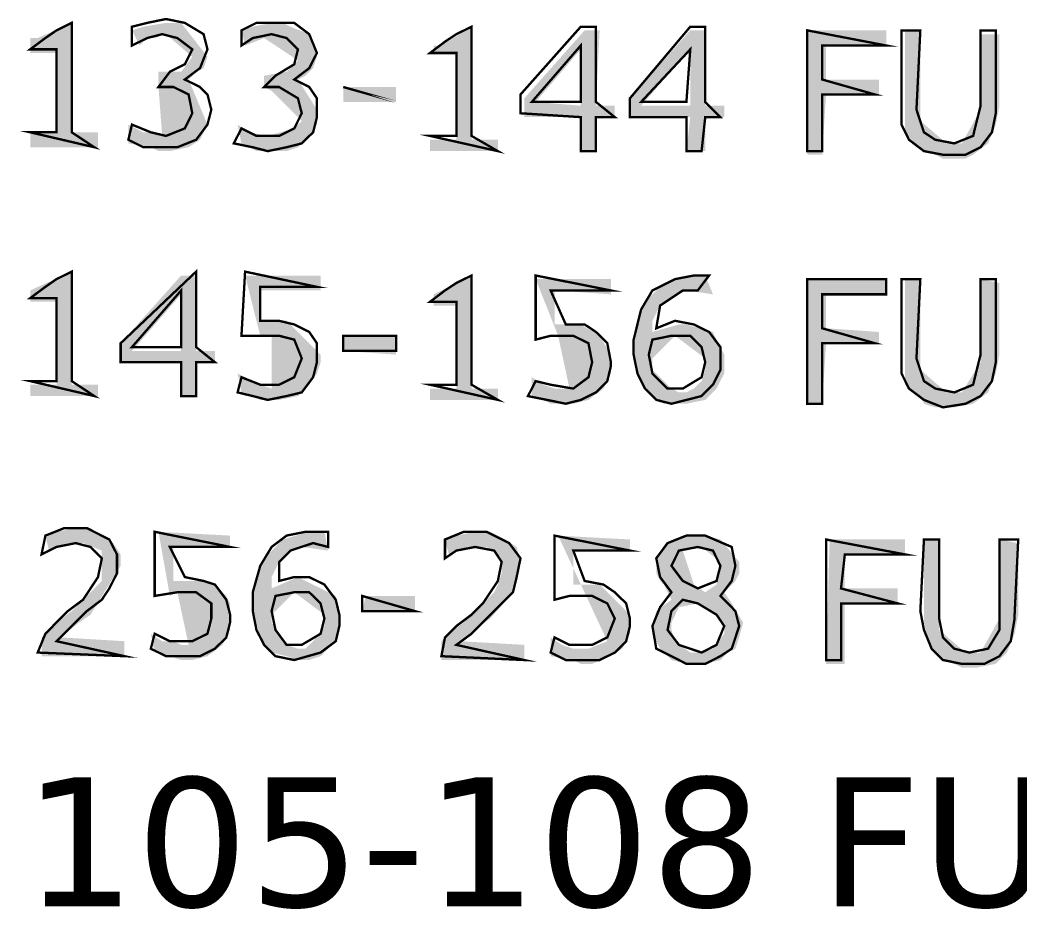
# Model space of a CAD drawing. Header units: millimetres. Extents: x 688550 to 690417, y 7458888 to 7459543.
# Drawn here: x 690294.77 to 690314.41, y 7459172.92 to 7459190.39 of the extents above; entities that cross this region are included whole.
import ezdxf
from ezdxf.enums import TextEntityAlignment as Align

# ---------------------------------------------------------------- set-up
doc = ezdxf.new("R2010")
doc.units = ezdxf.units.MM
doc.header["$LTSCALE"] = 3
doc.header["$MEASUREMENT"] = 0
doc.layers.add('H', color=7, linetype='Continuous')
doc.layers.add('P', color=7, linetype='Continuous')
doc.layers.add('Texto_Cabos', color=1, linetype='Continuous', lineweight=20)
doc.styles.add('siredit', font='verdana.ttf')

msp = doc.modelspace()

# ---------------------------------------------------------------- hatches: boundary and pattern name
at = {"layer": 'H', "linetype": 'Continuous'}
for points in [[(690296.302, 7459187.891), (690294.97, 7459187.891), (690294.97, 7459188.185), (690295.487, 7459188.185), (690295.487, 7459189.743), (690294.97, 7459189.743), (690294.97, 7459190.037), (690295.117, 7459190.037), (690295.785, 7459190.335), (690295.785, 7459188.185), (690296.302, 7459188.185), (690296.302, 7459187.891)], [(690297.49, 7459187.815), (690297.339, 7459187.891), (690296.898, 7459187.967), (690296.898, 7459188.336), (690297.192, 7459188.185), (690297.339, 7459188.185), (690297.562, 7459188.114), (690297.49, 7459189.075), (690297.49, 7459189.374), (690297.713, 7459189.374), (690297.935, 7459189.374), (690298.154, 7459189.668), (690297.637, 7459190.113), (690297.415, 7459190.037), (690297.268, 7459190.037), (690297.121, 7459189.89), (690296.969, 7459190.188), (690297.192, 7459190.26), (690297.637, 7459190.335), (690297.784, 7459190.335), (690297.935, 7459190.335), (690298.452, 7459189.668), (690298.376, 7459189.445), (690298.229, 7459189.374), (690298.082, 7459189.222), (690298.452, 7459188.336), (690298.305, 7459188.038), (690298.082, 7459187.891), (690297.713, 7459187.815), (690297.49, 7459187.815)], [(690299.636, 7459187.815), (690299.414, 7459187.815), (690299.12, 7459187.967), (690299.044, 7459188.336), (690299.267, 7459188.185), (690299.636, 7459188.114), (690300.157, 7459188.261), (690300.304, 7459188.408), (690299.712, 7459189), (690299.565, 7459189.075), (690299.565, 7459189.298), (690300.006, 7459189.374), (690300.229, 7459189.596), (690299.565, 7459190.037), (690299.191, 7459189.89), (690299.12, 7459190.188), (690299.342, 7459190.26), (690299.712, 7459190.335), (690299.935, 7459190.335), (690300.082, 7459190.26), (690300.451, 7459190.113), (690300.602, 7459189.668), (690300.527, 7459189.445), (690300.38, 7459189.298), (690300.229, 7459189.222), (690300.602, 7459188.63), (690300.602, 7459188.483), (690300.602, 7459188.336), (690300.527, 7459188.185), (690300.229, 7459187.891), (690300.006, 7459187.815), (690299.859, 7459187.815), (690299.636, 7459187.815)], [(690304.156, 7459187.815), (690302.824, 7459187.815), (690302.824, 7459188.038), (690303.341, 7459188.038), (690303.341, 7459189.743), (690302.896, 7459189.743), (690302.896, 7459189.89), (690303.047, 7459189.89), (690303.639, 7459190.26), (690303.639, 7459188.038), (690304.156, 7459188.038), (690304.156, 7459187.815)], [(690305.785, 7459187.815), (690305.785, 7459188.483), (690304.676, 7459188.483), (690304.676, 7459188.853), (690304.899, 7459188.781), (690305.785, 7459188.706), (690305.785, 7459189.815), (690304.899, 7459188.781), (690304.676, 7459188.853), (690305.861, 7459190.188), (690306.155, 7459190.188), (690306.083, 7459188.706), (690306.453, 7459188.706), (690306.453, 7459188.483), (690306.083, 7459188.483), (690306.083, 7459187.815), (690305.785, 7459187.815)], [(690307.86, 7459187.815), (690307.936, 7459188.483), (690306.751, 7459188.483), (690306.751, 7459188.853), (690306.97, 7459188.706), (690307.936, 7459188.706), (690307.936, 7459189.815), (690306.97, 7459188.706), (690306.751, 7459188.853), (690307.936, 7459190.188), (690308.23, 7459190.188), (690308.23, 7459188.706), (690308.603, 7459188.706), (690308.603, 7459188.483), (690308.23, 7459188.483), (690308.23, 7459187.815), (690307.86, 7459187.815)], [(690310.233, 7459187.744), (690310.233, 7459190.188), (690311.787, 7459190.188), (690311.787, 7459189.89), (690310.603, 7459189.89), (690310.603, 7459189.222), (690311.64, 7459189.222), (690311.64, 7459188.928), (690310.603, 7459188.928), (690310.527, 7459187.744), (690310.233, 7459187.744)], [(690312.9, 7459187.668), (690312.749, 7459187.744), (690312.526, 7459187.815), (690312.455, 7459187.891), (690312.304, 7459187.967), (690312.157, 7459188.185), (690312.157, 7459188.336), (690312.157, 7459188.559), (690312.157, 7459190.188), (690312.455, 7459190.188), (690312.455, 7459188.706), (690312.455, 7459188.408), (690312.971, 7459187.967), (690313.27, 7459187.967), (690313.639, 7459188.63), (690313.639, 7459190.113), (690314.009, 7459190.113), (690314.009, 7459188.706), (690313.937, 7459188.336), (690313.786, 7459187.967), (690313.492, 7459187.744), (690313.341, 7459187.668), (690313.123, 7459187.668), (690312.9, 7459187.668)], [(690301.119, 7459188.781), (690301.119, 7459189.075), (690302.156, 7459189.075), (690302.156, 7459188.781), (690301.119, 7459188.781)], [(690296.302, 7459183.002), (690294.97, 7459183.002), (690294.97, 7459183.225), (690295.487, 7459183.225), (690295.487, 7459184.854), (690294.97, 7459184.854), (690294.97, 7459185.077), (690295.785, 7459185.447), (690295.785, 7459183.225), (690296.302, 7459183.225), (690296.302, 7459183.002)], [(690297.935, 7459183.002), (690297.935, 7459183.666), (690296.747, 7459183.666), (690296.747, 7459184.04), (690296.969, 7459183.888), (690297.935, 7459183.888), (690297.935, 7459185.001), (690296.969, 7459183.888), (690296.747, 7459184.04), (690297.935, 7459185.371), (690298.229, 7459185.371), (690298.229, 7459183.888), (690298.599, 7459183.888), (690298.599, 7459183.666), (690298.229, 7459183.666), (690298.229, 7459183.002), (690297.935, 7459183.002)], [(690299.636, 7459182.927), (690299.489, 7459182.927), (690299.12, 7459183.074), (690299.044, 7459183.447), (690299.342, 7459183.296), (690299.489, 7459183.225), (690299.712, 7459183.149), (690299.712, 7459184.187), (690299.489, 7459184.187), (690299.191, 7459185.371), (690300.674, 7459185.371), (690300.674, 7459185.077), (690299.489, 7459185.077), (690299.489, 7459184.481), (690299.859, 7459184.481), (690300.006, 7459184.481), (690300.674, 7459183.817), (690300.674, 7459183.666), (690300.602, 7459183.447), (690300.451, 7459183.225), (690300.304, 7459183.074), (690300.229, 7459183.002), (690299.859, 7459182.927), (690299.636, 7459182.927)], [(690304.156, 7459182.927), (690302.824, 7459182.927), (690302.824, 7459183.149), (690303.341, 7459183.149), (690303.341, 7459184.779), (690302.896, 7459184.779), (690302.896, 7459185.001), (690303.639, 7459185.371), (690303.639, 7459183.149), (690304.156, 7459183.149), (690304.156, 7459182.927)], [(690305.416, 7459182.851), (690305.193, 7459182.851), (690305.046, 7459182.927), (690304.823, 7459183.002), (690304.823, 7459183.372), (690305.046, 7459183.225), (690305.269, 7459183.149), (690305.416, 7459183.149), (690305.563, 7459183.149), (690305.34, 7459184.187), (690304.899, 7459185.3), (690306.377, 7459185.3), (690306.377, 7459185.001), (690305.269, 7459185.077), (690305.269, 7459184.409), (690305.638, 7459184.409), (690305.785, 7459184.409), (690306.155, 7459184.187), (690306.377, 7459183.817), (690306.377, 7459183.594), (690306.377, 7459183.447), (690306.306, 7459183.296), (690306.23, 7459183.149), (690305.936, 7459182.927), (690305.638, 7459182.851), (690305.416, 7459182.851)], [(690307.713, 7459182.851), (690307.713, 7459183.074), (690307.86, 7459183.074), (690308.007, 7459183.149), (690308.158, 7459183.296), (690308.23, 7459183.519), (690308.23, 7459183.741), (690307.637, 7459184.187), (690307.192, 7459183.741), (690307.192, 7459183.519), (690307.566, 7459183.149), (690307.713, 7459183.074), (690307.713, 7459182.851), (690307.415, 7459182.851), (690307.192, 7459183.002), (690307.045, 7459183.149), (690306.97, 7459183.296), (690306.898, 7459183.519), (690306.823, 7459183.817), (690306.823, 7459184.111), (690306.898, 7459184.409), (690307.045, 7459184.854), (690307.415, 7459185.224), (690307.86, 7459185.371), (690308.23, 7459185.371), (690308.381, 7459185.001), (690307.86, 7459185.077), (690307.566, 7459184.926), (690307.343, 7459184.779), (690307.192, 7459184.481), (690307.192, 7459184.262), (690307.713, 7459184.409), (690307.86, 7459184.409), (690308.381, 7459184.262), (690308.452, 7459184.111), (690308.528, 7459183.964), (690308.603, 7459183.817), (690308.603, 7459183.447), (690308.452, 7459183.149), (690308.23, 7459182.927), (690307.86, 7459182.851), (690307.713, 7459182.851)], [(690310.233, 7459182.851), (690310.233, 7459185.3), (690311.787, 7459185.3), (690311.787, 7459185.001), (690310.603, 7459185.001), (690310.603, 7459184.334), (690311.64, 7459184.262), (690311.64, 7459184.04), (690310.603, 7459184.04), (690310.527, 7459182.851), (690310.233, 7459182.851)], [(690312.9, 7459182.78), (690312.749, 7459182.78), (690312.526, 7459182.851), (690312.455, 7459183.002), (690312.157, 7459183.225), (690312.157, 7459183.666), (690312.157, 7459183.817), (690312.157, 7459185.3), (690312.455, 7459185.3), (690312.455, 7459183.817), (690312.455, 7459183.519), (690312.971, 7459183.074), (690313.123, 7459183.074), (690313.27, 7459183.074), (690313.639, 7459183.666), (690313.639, 7459185.3), (690314.009, 7459185.224), (690314.009, 7459183.817), (690313.937, 7459183.447), (690313.786, 7459183.074), (690313.492, 7459182.851), (690313.123, 7459182.78), (690312.9, 7459182.78)], [(690302.156, 7459183.817), (690301.119, 7459183.888), (690301.119, 7459184.187), (690302.156, 7459184.187), (690302.156, 7459183.817)], [(690296.822, 7459177.891), (690295.193, 7459177.891), (690295.193, 7459178.26), (690295.487, 7459178.554), (690295.785, 7459178.777), (690296.008, 7459179), (690296.23, 7459179.222), (690296.377, 7459179.369), (690296.377, 7459179.592), (690296.377, 7459179.814), (690296.377, 7459179.966), (690296.008, 7459180.113), (690295.861, 7459180.113), (690295.709, 7459180.113), (690295.34, 7459179.966), (690295.268, 7459180.26), (690295.487, 7459180.335), (690295.861, 7459180.407), (690296.155, 7459180.407), (690296.377, 7459180.26), (690296.6, 7459180.113), (690296.747, 7459179.89), (690296.747, 7459179.667), (690296.155, 7459178.706), (690295.932, 7459178.554), (690295.562, 7459178.26), (690296.822, 7459178.185), (690296.822, 7459177.891)], [(690297.935, 7459177.815), (690297.713, 7459177.891), (690297.415, 7459177.962), (690297.339, 7459178.332), (690297.562, 7459178.185), (690297.784, 7459178.185), (690297.935, 7459178.113), (690298.082, 7459178.113), (690297.86, 7459179.147), (690297.713, 7459179.075), (690297.49, 7459180.335), (690298.897, 7459180.26), (690298.897, 7459180.037), (690297.784, 7459180.037), (690297.784, 7459179.369), (690298.154, 7459179.369), (690298.305, 7459179.369), (690298.452, 7459179.369), (690298.599, 7459179.298), (690298.822, 7459179.075), (690298.897, 7459178.928), (690298.897, 7459178.777), (690298.897, 7459178.554), (690298.897, 7459178.407), (690298.822, 7459178.26), (690298.75, 7459178.113), (690298.452, 7459177.891), (690298.154, 7459177.815), (690297.935, 7459177.815)], [(690300.451, 7459177.815), (690300.229, 7459177.815), (690300.229, 7459178.038), (690300.38, 7459178.038), (690300.527, 7459178.185), (690300.749, 7459178.483), (690300.749, 7459178.706), (690300.157, 7459179.147), (690299.712, 7459178.706), (690299.712, 7459178.554), (690300.006, 7459178.113), (690300.229, 7459178.038), (690300.229, 7459177.815), (690300.006, 7459177.891), (690299.712, 7459177.962), (690299.489, 7459178.26), (690299.342, 7459178.777), (690299.342, 7459179.075), (690299.414, 7459179.369), (690299.565, 7459179.814), (690299.935, 7459180.184), (690300.451, 7459180.335), (690300.602, 7459180.335), (690300.749, 7459180.335), (690300.821, 7459179.966), (690300.304, 7459180.037), (690300.082, 7459179.966), (690299.859, 7459179.743), (690299.712, 7459179.445), (690299.712, 7459179.222), (690300.229, 7459179.445), (690300.972, 7459179.075), (690301.043, 7459178.777), (690301.043, 7459178.483), (690300.972, 7459178.185), (690300.821, 7459178.038), (690300.674, 7459177.891), (690300.451, 7459177.815)], [(690304.676, 7459177.815), (690303.047, 7459177.815), (690303.047, 7459178.185), (690303.269, 7459178.407), (690303.488, 7459178.554), (690303.639, 7459178.706), (690303.862, 7459178.928), (690304.084, 7459179.147), (690304.156, 7459179.298), (690304.231, 7459179.52), (690304.231, 7459179.743), (690304.156, 7459179.89), (690303.933, 7459180.037), (690303.71, 7459180.037), (690303.563, 7459180.037), (690303.194, 7459179.89), (690303.118, 7459180.184), (690303.341, 7459180.26), (690303.71, 7459180.335), (690304.009, 7459180.335), (690304.303, 7459180.184), (690304.525, 7459180.037), (690304.601, 7459179.743), (690304.454, 7459179.147), (690304.009, 7459178.63), (690303.786, 7459178.483), (690303.416, 7459178.185), (690304.676, 7459178.113), (690304.676, 7459177.815)], [(690305.785, 7459177.74), (690305.638, 7459177.815), (690305.193, 7459177.891), (690305.193, 7459178.26), (690305.416, 7459178.113), (690305.638, 7459178.038), (690305.785, 7459178.038), (690305.936, 7459178.038), (690306.306, 7459178.185), (690305.34, 7459180.26), (690306.751, 7459180.184), (690306.751, 7459179.966), (690305.638, 7459179.966), (690305.638, 7459179.298), (690306.008, 7459179.298), (690306.155, 7459179.298), (690306.751, 7459178.706), (690306.751, 7459178.483), (690306.751, 7459178.332), (690306.676, 7459178.185), (690306.6, 7459178.038), (690306.377, 7459177.891), (690306.008, 7459177.74), (690305.785, 7459177.74)], [(690307.86, 7459177.74), (690307.566, 7459177.815), (690307.343, 7459178.038), (690307.192, 7459178.332), (690307.192, 7459178.483), (690307.268, 7459178.777), (690307.566, 7459179), (690307.713, 7459178.853), (690307.566, 7459178.554), (690307.566, 7459178.407), (690307.637, 7459178.185), (690307.936, 7459177.962), (690308.083, 7459177.962), (690308.158, 7459177.962), (690308.381, 7459178.038), (690308.603, 7459178.332), (690308.603, 7459178.483), (690308.381, 7459178.777), (690308.083, 7459178.928), (690307.713, 7459178.853), (690307.566, 7459179), (690307.415, 7459179.298), (690307.343, 7459179.369), (690307.268, 7459179.52), (690307.268, 7459179.743), (690307.415, 7459180.037), (690307.637, 7459180.184), (690307.936, 7459180.26), (690308.23, 7459180.26), (690308.528, 7459180.184), (690308.897, 7459179.743), (690308.897, 7459179.52), (690308.822, 7459179.369), (690308.603, 7459179.147), (690308.452, 7459179.298), (690308.528, 7459179.743), (690308.158, 7459180.037), (690308.007, 7459180.037), (690307.789, 7459179.966), (690308.007, 7459179.298), (690308.23, 7459179.147), (690308.23, 7459179.147), (690308.452, 7459179.298), (690308.603, 7459179.147), (690308.75, 7459178.928), (690308.973, 7459178.554), (690308.897, 7459178.26), (690308.822, 7459178.038), (690308.675, 7459177.962), (690308.528, 7459177.815), (690308.23, 7459177.74), (690307.86, 7459177.74)], [(690310.603, 7459177.74), (690310.674, 7459180.184), (690312.157, 7459180.184), (690312.157, 7459179.89), (690310.972, 7459179.89), (690310.972, 7459179.222), (690312.01, 7459179.222), (690312.01, 7459178.928), (690310.972, 7459178.928), (690310.972, 7459177.74), (690310.603, 7459177.74)], [(690313.27, 7459177.668), (690313.123, 7459177.74), (690312.9, 7459177.815), (690312.824, 7459177.891), (690312.602, 7459178.185), (690312.526, 7459178.554), (690312.526, 7459178.706), (690312.526, 7459180.184), (690312.824, 7459180.184), (690312.824, 7459178.706), (690312.824, 7459178.407), (690313.341, 7459177.962), (690313.492, 7459177.962), (690313.639, 7459177.962), (690314.009, 7459178.63), (690314.009, 7459180.184), (690314.378, 7459180.113), (690314.378, 7459178.706), (690314.307, 7459178.332), (690314.156, 7459177.962), (690313.937, 7459177.74), (690313.564, 7459177.668), (690313.27, 7459177.668)], [(690302.526, 7459178.777), (690301.489, 7459178.777), (690301.564, 7459179.075), (690302.526, 7459179.075), (690302.526, 7459178.777)]]:
    msp.add_hatch(color=256, dxfattribs=at).paths.add_polyline_path(points)

# ---------------------------------------------------------------- linework, layer by layer
at = {"layer": 'P', "const_width": 0.0462}
for points in [[(690296.23, 7459187.891), (690295.785, 7459188.185), (690295.785, 7459190.335), (690295.487, 7459190.188), (690295.268, 7459190.037), (690294.97, 7459189.815), (690295.487, 7459189.815), (690295.487, 7459188.185), (690294.97, 7459188.185), (690296.23, 7459187.891), (690296.23, 7459187.891)], [(690298.305, 7459189.075), (690298.007, 7459189.222), (690298.305, 7459189.445), (690298.452, 7459189.815), (690298.376, 7459190.113), (690298.007, 7459190.335), (690297.637, 7459190.411), (690297.268, 7459190.335), (690296.969, 7459190.26), (690296.969, 7459189.89), (690297.268, 7459190.037), (690297.562, 7459190.113), (690297.86, 7459190.037), (690298.154, 7459189.815), (690298.007, 7459189.521), (690297.713, 7459189.374), (690297.49, 7459189.075), (690297.784, 7459189.075), (690298.082, 7459188.928), (690298.154, 7459188.559), (690298.007, 7459188.261), (690297.637, 7459188.114), (690297.339, 7459188.185), (690296.969, 7459188.336), (690296.898, 7459188.038), (690297.192, 7459187.891), (690297.49, 7459187.891), (690297.86, 7459187.891), (690298.229, 7459188.038), (690298.452, 7459188.336), (690298.528, 7459188.63), (690298.452, 7459188.928), (690298.305, 7459189.075), (690298.305, 7459189.075)], [(690300.451, 7459189.075), (690300.157, 7459189.222), (690300.451, 7459189.445), (690300.602, 7459189.743), (690300.451, 7459190.113), (690300.157, 7459190.335), (690299.788, 7459190.335), (690299.414, 7459190.335), (690299.12, 7459190.188), (690299.12, 7459189.89), (690299.342, 7459190.037), (690299.712, 7459190.113), (690300.006, 7459190.037), (690300.229, 7459189.815), (690300.157, 7459189.521), (690299.788, 7459189.298), (690299.565, 7459189.075), (690299.859, 7459189.075), (690300.229, 7459188.853), (690300.304, 7459188.559), (690300.157, 7459188.261), (690299.859, 7459188.114), (690299.414, 7459188.114), (690299.12, 7459188.261), (690298.969, 7459187.967), (690299.342, 7459187.891), (690299.636, 7459187.815), (690300.006, 7459187.891), (690300.304, 7459187.967), (690300.527, 7459188.185), (690300.602, 7459188.483), (690300.602, 7459188.853), (690300.451, 7459189.075), (690300.451, 7459189.075)], [(690304.156, 7459187.815), (690303.639, 7459188.114), (690303.639, 7459190.26), (690303.341, 7459190.113), (690303.118, 7459189.966), (690302.824, 7459189.743), (690303.341, 7459189.743), (690303.341, 7459188.114), (690302.824, 7459188.114), (690304.156, 7459187.815), (690304.156, 7459187.815)], [(690306.453, 7459188.483), (690306.083, 7459188.781), (690306.083, 7459190.26), (690305.785, 7459190.26), (690304.601, 7459188.928), (690304.601, 7459188.559), (690305.785, 7459188.483), (690305.785, 7459187.815), (690306.083, 7459187.815), (690306.083, 7459188.483), (690306.453, 7459188.483), (690306.453, 7459188.483)], [(690308.528, 7459188.483), (690308.23, 7459188.781), (690308.23, 7459190.26), (690307.936, 7459190.26), (690306.751, 7459188.853), (690306.751, 7459188.483), (690307.86, 7459188.483), (690307.86, 7459187.815), (690308.158, 7459187.815), (690308.23, 7459188.483), (690308.528, 7459188.483), (690308.528, 7459188.483)], [(690311.787, 7459189.89), (690310.233, 7459190.188), (690310.233, 7459187.815), (690310.527, 7459187.815), (690310.527, 7459188.928), (690311.564, 7459188.928), (690310.527, 7459189.222), (690310.527, 7459189.89), (690311.787, 7459189.89), (690311.787, 7459189.89)], [(690313.937, 7459188.706), (690313.937, 7459190.188), (690313.639, 7459190.188), (690313.639, 7459188.706), (690313.564, 7459188.408), (690313.492, 7459188.114), (690313.123, 7459187.967), (690312.749, 7459188.038), (690312.526, 7459188.185), (690312.379, 7459188.63), (690312.455, 7459190.188), (690312.085, 7459190.188), (690312.085, 7459188.706), (690312.085, 7459188.336), (690312.232, 7459188.038), (690312.526, 7459187.815), (690312.9, 7459187.744), (690313.341, 7459187.744), (690313.639, 7459187.891), (690313.862, 7459188.185), (690313.937, 7459188.559), (690313.937, 7459188.706), (690313.937, 7459188.706)], [(690305.785, 7459188.781), (690304.823, 7459188.781), (690305.785, 7459189.89), (690305.785, 7459188.781), (690305.785, 7459188.781)], [(690307.86, 7459188.781), (690306.97, 7459188.781), (690307.936, 7459189.815), (690307.86, 7459188.781), (690307.86, 7459188.781)], [(690302.156, 7459188.781), (690301.119, 7459189.075), (690302.156, 7459188.781), (690302.156, 7459188.781)], [(690296.23, 7459183.002), (690295.785, 7459183.296), (690295.785, 7459185.447), (690295.487, 7459185.3), (690295.268, 7459185.148), (690294.97, 7459184.926), (690295.487, 7459184.926), (690295.487, 7459183.296), (690294.97, 7459183.296), (690296.23, 7459183.002), (690296.23, 7459183.002)], [(690298.599, 7459183.666), (690298.229, 7459183.964), (690298.229, 7459185.447), (690296.747, 7459184.04), (690296.747, 7459183.666), (690297.935, 7459183.666), (690297.935, 7459183.002), (690298.229, 7459183.002), (690298.229, 7459183.666), (690298.599, 7459183.666), (690298.599, 7459183.666)], [(690300.602, 7459183.741), (690300.602, 7459184.04), (690300.451, 7459184.262), (690300.157, 7459184.409), (690299.859, 7459184.481), (690299.489, 7459184.481), (690299.489, 7459185.148), (690300.602, 7459185.148), (690299.191, 7459185.447), (690299.12, 7459184.187), (690299.414, 7459184.187), (690299.859, 7459184.187), (690300.157, 7459184.111), (690300.304, 7459183.741), (690300.157, 7459183.372), (690299.859, 7459183.225), (690299.489, 7459183.225), (690299.12, 7459183.372), (690299.044, 7459183.074), (690299.342, 7459183.002), (690299.636, 7459182.927), (690300.006, 7459183.002), (690300.304, 7459183.074), (690300.527, 7459183.372), (690300.602, 7459183.666), (690300.602, 7459183.741), (690300.602, 7459183.741)], [(690304.156, 7459182.927), (690303.639, 7459183.225), (690303.639, 7459185.371), (690303.341, 7459185.224), (690303.118, 7459185.077), (690302.824, 7459184.854), (690303.341, 7459184.854), (690303.341, 7459183.225), (690302.824, 7459183.225), (690304.156, 7459182.927), (690304.156, 7459182.927)], [(690306.377, 7459183.666), (690306.306, 7459184.04), (690306.083, 7459184.262), (690305.861, 7459184.409), (690305.491, 7459184.409), (690305.193, 7459185.077), (690306.377, 7459185.077), (690304.899, 7459185.371), (690304.899, 7459184.111), (690305.193, 7459184.187), (690305.638, 7459184.187), (690305.936, 7459184.04), (690306.008, 7459183.666), (690305.936, 7459183.372), (690305.638, 7459183.149), (690305.193, 7459183.225), (690304.899, 7459183.296), (690304.748, 7459183.002), (690305.122, 7459182.927), (690305.491, 7459182.851), (690305.785, 7459182.927), (690306.083, 7459183.074), (690306.306, 7459183.296), (690306.377, 7459183.594), (690306.377, 7459183.666), (690306.377, 7459183.666)], [(690308.528, 7459183.666), (690308.528, 7459183.964), (690308.305, 7459184.262), (690308.007, 7459184.409), (690307.637, 7459184.481), (690307.268, 7459184.334), (690307.343, 7459184.779), (690307.789, 7459185.077), (690308.083, 7459185.077), (690308.305, 7459185.371), (690308.007, 7459185.371), (690307.637, 7459185.3), (690307.192, 7459185.077), (690306.97, 7459184.703), (690306.823, 7459184.111), (690306.823, 7459183.817), (690306.898, 7459183.447), (690307.045, 7459183.149), (690307.268, 7459182.927), (690307.566, 7459182.851), (690308.158, 7459183.002), (690308.381, 7459183.225), (690308.528, 7459183.519), (690308.528, 7459183.666), (690308.528, 7459183.666)], [(690311.787, 7459185.001), (690311.787, 7459185.3), (690310.233, 7459185.3), (690310.233, 7459182.851), (690310.527, 7459182.851), (690310.527, 7459184.04), (690311.564, 7459184.04), (690310.527, 7459184.334), (690310.527, 7459185.001), (690311.787, 7459185.001), (690311.787, 7459185.001)], [(690313.937, 7459183.817), (690313.937, 7459185.3), (690313.639, 7459185.3), (690313.639, 7459183.817), (690313.564, 7459183.519), (690313.492, 7459183.225), (690313.123, 7459183.074), (690312.749, 7459183.149), (690312.526, 7459183.296), (690312.379, 7459183.741), (690312.455, 7459185.3), (690312.085, 7459185.3), (690312.085, 7459183.817), (690312.085, 7459183.447), (690312.232, 7459183.149), (690312.526, 7459182.927), (690312.9, 7459182.78), (690313.341, 7459182.851), (690313.639, 7459183.002), (690313.862, 7459183.296), (690313.937, 7459183.666), (690313.937, 7459183.817), (690313.937, 7459183.817)], [(690297.935, 7459183.964), (690296.969, 7459183.964), (690297.935, 7459185.077), (690297.935, 7459183.964), (690297.935, 7459183.964)], [(690302.156, 7459183.888), (690302.156, 7459184.187), (690301.119, 7459184.187), (690301.119, 7459183.888), (690302.156, 7459183.888), (690302.156, 7459183.888)], [(690308.23, 7459183.666), (690308.158, 7459183.372), (690307.789, 7459183.149), (690307.49, 7459183.149), (690307.192, 7459183.447), (690307.121, 7459183.817), (690307.192, 7459184.111), (690307.566, 7459184.187), (690307.936, 7459184.187), (690308.158, 7459183.964), (690308.23, 7459183.666), (690308.23, 7459183.666)], [(690296.822, 7459177.891), (690295.487, 7459178.185), (690295.709, 7459178.407), (690296.083, 7459178.777), (690296.377, 7459179), (690296.524, 7459179.222), (690296.675, 7459179.52), (690296.675, 7459179.89), (690296.524, 7459180.184), (690296.083, 7459180.407), (690295.638, 7459180.407), (690295.268, 7459180.26), (690295.193, 7459179.89), (690295.487, 7459180.037), (690295.861, 7459180.113), (690296.155, 7459180.037), (690296.377, 7459179.814), (690296.302, 7459179.445), (690296.008, 7459179), (690295.709, 7459178.777), (690295.487, 7459178.554), (690295.268, 7459178.332), (690295.117, 7459177.962), (690296.822, 7459177.891), (690296.822, 7459177.891)], [(690298.897, 7459178.706), (690298.822, 7459179), (690298.599, 7459179.298), (690298.376, 7459179.369), (690298.007, 7459179.445), (690297.713, 7459180.037), (690298.897, 7459180.037), (690297.415, 7459180.335), (690297.415, 7459179.075), (690297.86, 7459179.147), (690298.229, 7459179.147), (690298.528, 7459178.928), (690298.528, 7459178.63), (690298.452, 7459178.332), (690298.154, 7459178.185), (690297.713, 7459178.185), (690297.415, 7459178.332), (690297.339, 7459178.038), (690297.637, 7459177.891), (690298.007, 7459177.891), (690298.305, 7459177.891), (690298.599, 7459178.038), (690298.822, 7459178.26), (690298.897, 7459178.554), (690298.897, 7459178.706), (690298.897, 7459178.706)], [(690301.043, 7459178.706), (690300.972, 7459179), (690300.749, 7459179.298), (690300.451, 7459179.445), (690300.157, 7459179.445), (690299.859, 7459179.369), (690299.859, 7459179.743), (690300.082, 7459179.966), (690300.527, 7459180.113), (690300.821, 7459180.037), (690300.821, 7459180.335), (690300.38, 7459180.335), (690300.006, 7459180.26), (690299.712, 7459180.037), (690299.489, 7459179.667), (690299.342, 7459179.147), (690299.342, 7459178.777), (690299.414, 7459178.407), (690299.565, 7459178.113), (690299.788, 7459177.891), (690300.157, 7459177.815), (690300.674, 7459177.962), (690300.972, 7459178.185), (690301.043, 7459178.483), (690301.043, 7459178.706), (690301.043, 7459178.706)], [(690304.676, 7459177.815), (690303.341, 7459178.113), (690303.639, 7459178.332), (690304.009, 7459178.706), (690304.231, 7459178.928), (690304.454, 7459179.147), (690304.525, 7459179.445), (690304.601, 7459179.814), (690304.378, 7459180.113), (690303.933, 7459180.335), (690303.488, 7459180.335), (690303.118, 7459180.184), (690303.118, 7459179.814), (690303.341, 7459179.966), (690303.71, 7459180.037), (690304.084, 7459179.966), (690304.231, 7459179.743), (690304.156, 7459179.369), (690303.862, 7459178.928), (690303.639, 7459178.706), (690303.341, 7459178.483), (690303.118, 7459178.26), (690303.047, 7459177.891), (690304.676, 7459177.815), (690304.676, 7459177.815)], [(690306.751, 7459178.63), (690306.676, 7459178.928), (690306.453, 7459179.147), (690306.23, 7459179.298), (690305.861, 7459179.369), (690305.638, 7459179.966), (690306.751, 7459179.966), (690305.269, 7459180.26), (690305.269, 7459179), (690305.563, 7459179.075), (690306.008, 7459179.075), (690306.306, 7459178.928), (690306.453, 7459178.63), (690306.306, 7459178.26), (690306.008, 7459178.113), (690305.563, 7459178.113), (690305.269, 7459178.26), (690305.193, 7459177.962), (690305.491, 7459177.815), (690305.861, 7459177.815), (690306.155, 7459177.815), (690306.453, 7459177.962), (690306.676, 7459178.185), (690306.751, 7459178.483), (690306.751, 7459178.63), (690306.751, 7459178.63)], [(690308.897, 7459178.483), (690308.822, 7459178.777), (690308.528, 7459179.075), (690308.75, 7459179.369), (690308.822, 7459179.667), (690308.75, 7459180.037), (690308.23, 7459180.26), (690307.86, 7459180.26), (690307.49, 7459180.113), (690307.268, 7459179.814), (690307.343, 7459179.445), (690307.566, 7459179.147), (690307.343, 7459178.853), (690307.192, 7459178.483), (690307.268, 7459178.038), (690307.566, 7459177.891), (690307.86, 7459177.74), (690308.23, 7459177.74), (690308.528, 7459177.891), (690308.75, 7459178.038), (690308.897, 7459178.483), (690308.897, 7459178.483)], [(690312.157, 7459179.89), (690310.603, 7459180.184), (690310.603, 7459177.815), (690310.897, 7459177.815), (690310.897, 7459178.928), (690312.01, 7459178.928), (690310.897, 7459179.222), (690310.972, 7459179.89), (690312.157, 7459179.89), (690312.157, 7459179.89)], [(690314.307, 7459178.706), (690314.378, 7459180.184), (690314.009, 7459180.184), (690314.009, 7459178.706), (690314.009, 7459178.407), (690313.786, 7459178.038), (690313.417, 7459177.962), (690313.123, 7459178.038), (690312.9, 7459178.26), (690312.824, 7459178.63), (690312.824, 7459180.184), (690312.526, 7459180.184), (690312.455, 7459178.777), (690312.526, 7459178.407), (690312.677, 7459178.038), (690312.9, 7459177.815), (690313.27, 7459177.74), (690313.715, 7459177.74), (690314.009, 7459177.891), (690314.231, 7459178.185), (690314.307, 7459178.63), (690314.307, 7459178.706), (690314.307, 7459178.706)], [(690308.528, 7459179.667), (690308.452, 7459179.369), (690308.083, 7459179.222), (690307.789, 7459179.369), (690307.566, 7459179.667), (690307.713, 7459179.966), (690308.083, 7459180.037), (690308.381, 7459179.966), (690308.528, 7459179.667), (690308.528, 7459179.667)], [(690300.749, 7459178.63), (690300.674, 7459178.332), (690300.304, 7459178.113), (690300.006, 7459178.113), (690299.788, 7459178.407), (690299.712, 7459178.777), (690299.788, 7459179.075), (690300.157, 7459179.147), (690300.451, 7459179.147), (690300.674, 7459178.928), (690300.749, 7459178.63), (690300.749, 7459178.63)], [(690302.526, 7459178.777), (690301.489, 7459179.075), (690301.489, 7459178.777), (690302.526, 7459178.777), (690302.526, 7459178.777)], [(690308.603, 7459178.483), (690308.452, 7459178.113), (690308.158, 7459177.962), (690307.713, 7459178.113), (690307.49, 7459178.407), (690307.566, 7459178.777), (690307.789, 7459179), (690308.083, 7459178.928), (690308.452, 7459178.706), (690308.603, 7459178.483), (690308.603, 7459178.483)]]:
    msp.add_lwpolyline(points, dxfattribs=at)

# ---------------------------------------------------------------- texts
at = {"layer": 'Texto_Cabos', "linetype": 'Continuous', "style": 'siredit'}
msp.add_text('105-108 FUSÃO 52-55', height=2.535, dxfattribs=at).set_placement((690314.189, 7459174.24), align=Align.MIDDLE_CENTER)

doc.saveas('drawing.dxf')
